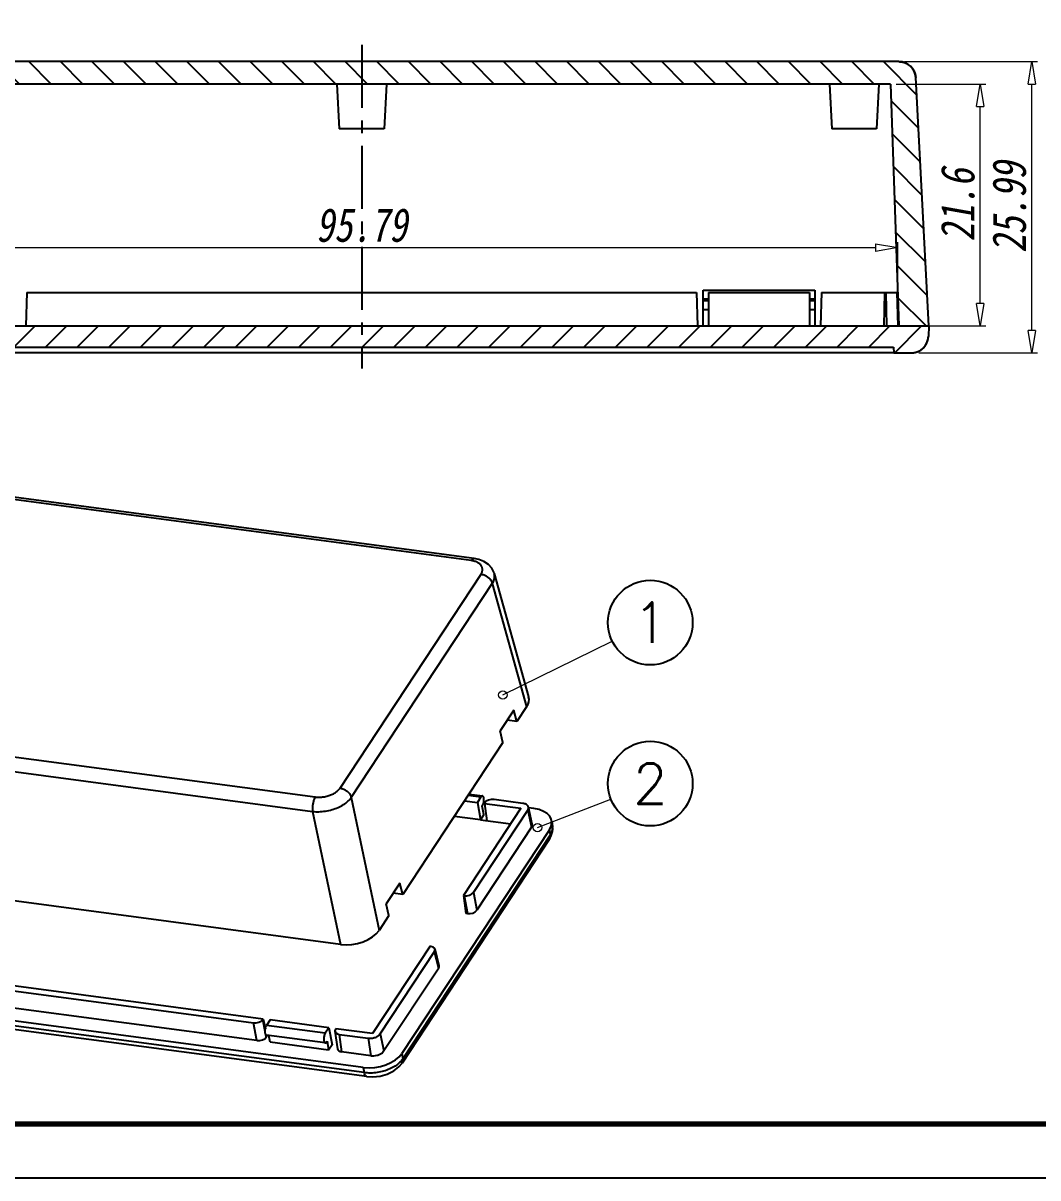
# Model space of a CAD drawing. Header units: millimetres. Extents: x -36 to 243, y 1043 to 1237.
# Drawn here: x 22.2 to 112.8, y 1043.4 to 1146.6 of the extents above; entities that cross this region are included whole.
import ezdxf
from ezdxf.enums import TextEntityAlignment as Align

# ---------------------------------------------------------------- set-up
doc = ezdxf.new("R2010")
doc.units = ezdxf.units.MM
doc.linetypes.add('CENTER', pattern=[50.800000000000004, 31.75, -6.35, 6.35, -6.35])
doc.layers.add('06___PRT_ALL_SURFS', color=7, linetype='Continuous')
doc.layers.add('from', color=7, linetype='Continuous')
doc.layers.add('dim', color=82, linetype='Continuous', lineweight=9)
doc.styles.add('TXT', font='txt.shx', dxfattribs={"bigfont": 'gbcbig.shx'})
doc.styles.add('wuwei', font='SimSun.ttf', dxfattribs={"width": 0.8, "oblique": 10})
doc.dimstyles.new('wuwei', dxfattribs={"dimtxt": 2.5, "dimasz": 1.5, "dimexe": 0.3, "dimexo": 0.3, "dimgap": 0.5, "dimtad": 1, "dimdsep": 46, "dimtxsty": 'wuwei', "dimblk": 'CLOSEDBLANK', "dimcen": 0, "dimclrd": 42, "dimclre": 40, "dimclrt": 74, "dimazin": 2, "dimtfac": 1, "dimtofl": 0, "dimtmove": 0, "dimatfit": 3, "dimfxl": 0, "dimlwd": 5, "dimlwe": 5, "dimarcsym": 0})

# ---------------------------------------------------------------- blocks, each defined once
blk = doc.blocks.new('_ClosedBlank')
at = {"color": 0, "linetype": 'ByBlock', "lineweight": -2}
for p, q in [((-1, 0.1666666666666667), (0, 0)), ((-1, 0.1666666666666667), (-1, -0.1666666666666667)), ((0, 0), (-1, -0.1666666666666667))]:
    blk.add_line(p, q, dxfattribs=at)
blk = doc.blocks.new('*u69')
at = {"color": 7, "linetype": 'Continuous'}
for p, q in [((60.42459339887546, 21.66054387064878), (-22.06012304002434, 32.64944848294874)), ((60.8450799164757, 21.94873101804876), (-21.63963666642439, 32.93763564954872)), ((-21.63963680042434, 32.93763566744872), (-21.63943646552434, 32.93760889134876)), ((-26.53748623592446, 31.03433886044877), (-46.22467541902461, 1.184709871648693)), ((-25.5077119171242, 31.40714808214875), (-45.19490104452461, 1.55751917784869)), ((42.12172087427552, -10.07510891085121), (61.80891000177553, 19.77451999344873)), ((63.6538532753757, 19.86541934384877), (68.45701572157577, 2.663331369248681)), ((43.69486200917572, -11.39255211615125), (63.38205113657568, 18.4570767881487)), ((63.38205113657568, 18.4570767881487), (68.17894615667547, 1.277435028148716)), ((66.40414376547551, 0.7915661557487965), (64.50299570907555, -2.090946101751229)), ((66.81634800197571, -0.7885302551512723), (66.40414376547551, 0.7915661557487965)), ((68.17894615667547, 1.277435028148716), (66.81634800197571, -0.7885302551512723)), ((-46.67251327242457, -0.5165393733512929), (-44.89059734852435, -18.8049591873513)), ((-43.81058444162454, -0.3285046993512424), (38.67413199727571, -11.31740931165132)), ((66.81634800197571, -0.7885302551512723), (65.47946603077571, -0.6104261275512499)), ((-44.18157237282458, -2.346493243451278), (-42.4017615364246, -20.61330781445122)), ((-44.18157237282458, -2.346493243451278), (38.30314406607567, -13.33539785575124)), ((64.8745211245755, -3.732719560951296), (64.50299570907555, -2.090946101751229)), ((64.8745211245755, -3.732719560951296), (50.89336760657579, -24.93088256235126)), ((60.0278669790755, -11.0811950966513), (61.79913727127541, -11.31716996725129)), ((60.13220851507549, -10.9229929222513), (62.00938053007576, -11.17307639345131)), ((43.69486200917572, -11.39255211615125), (47.58894257447582, -29.94103715145127)), ((59.52299199087565, -11.84668431615125), (61.29426228307557, -12.08265918675124)), ((61.79913727127541, -11.31716996725129), (61.29426228307557, -12.08265918675124)), ((61.29426228307557, -12.08265918675124), (61.71872817047552, -14.51084596435123)), ((61.96744753377561, -12.59785873055125), (62.02153862917567, -12.51584605135122)), ((62.20510344954209, -13.77340592145686), (61.96744753377561, -12.59785873055125)), ((62.42361667237537, -12.03344610125123), (62.19494204827561, -12.00298126195128)), ((62.3225069082755, -12.14163291455122), (62.27520986577565, -12.21334448065124)), ((62.27520986577565, -12.21334448065124), (65.5261062695754, -12.64644035625122)), ((62.27520986577565, -12.21334448065124), (62.62822751764725, -14.63201267261229)), ((67.64114883457569, -12.20984338035123), (63.61992688487544, -11.6741220208512)), ((65.5261062695754, -12.64644035625122), (67.3867437097756, -12.8943210331513)), ((68.9457966236755, -15.11438229985129), (68.42394796727558, -12.73225228655122)), ((69.1920617124756, -12.93516220255128), (68.44664402187573, -12.83585503085123)), ((38.30314406607567, -13.33539785575124), (42.19722463137578, -31.88388289105126)), ((61.71872817047552, -14.51084596435123), (58.08512944447557, -14.02676513665131)), ((67.3867437097756, -12.8943210331513), (59.3480775613757, -25.08251102125121)), ((60.75639410017538, -24.62955434725131), (68.32935282977542, -13.14746788375123)), ((62.20510344954255, -13.77340592145697), (61.71872817047552, -14.51084596435123)), ((68.32935282977542, -13.14746788375123), (68.84560378137576, -15.55433863785129)), ((71.35865839727558, -15.88698194625124), (50.77301265797541, -47.09884678355127)), ((68.84560378137576, -15.55433863785129), (61.21158495117561, -27.12900415535125)), ((71.35865839727558, -15.88698194625124), (71.45669812097549, -16.66357401995128)), ((71.67803193477539, -14.70554940445129), (71.77792146787579, -15.49679418515132)), ((71.33813640817561, -17.2652970095512), (50.77787992937556, -48.43866754155124)), ((71.45669812097549, -16.66357401995128), (50.89706134407561, -47.83600418375124)), ((71.33810502037568, -17.26527632615125), (71.5696584612756, -16.84367220835122)), ((42.19722463137578, -31.88388289105126), (-42.4017615364246, -20.61330781445122)), ((-32.84642122912419, -21.8863039246512), (-41.37819296312455, -34.82213841625128)), ((-32.12555314022438, -21.98234051185125), (-39.23849282742458, -32.76694814205121)), ((-38.29588370742431, -33.02009499265125), (-31.10560215952455, -22.11822197605125)), ((-29.19564761532456, -22.37267285135124), (-36.38592916311063, -33.27454586800741)), ((50.48116337007559, -23.3507861514513), (48.58001531367563, -26.23329840895121)), ((50.89336760657579, -24.93088256235126), (50.48116337007559, -23.3507861514513)), ((50.89336760657579, -24.93088256235126), (49.55648563537579, -24.75277843485128)), ((59.45946386277546, -25.09735029685123), (59.3480775613757, -25.08251102125121)), ((59.3480775613757, -25.08251102125121), (59.68419406617568, -27.56609732525123)), ((59.45946386277546, -25.09735029685123), (59.91465471377569, -27.59680010485124)), ((60.75639410017538, -24.62955434725131), (61.21158495117561, -27.12900415535125)), ((48.95154072907553, -27.87507186815128), (48.58001531367563, -26.23329840895121)), ((48.95154072907553, -27.87507186815128), (47.58894257447582, -29.94103715145127)), ((59.91465471377569, -27.59680010485124), (59.68419406617568, -27.56609732525123)), ((54.6876930553758, -32.14856535505123), (46.64902690697545, -44.33675534315125)), ((54.79907935677556, -32.16340463065126), (54.6876930553758, -32.14856535505123)), ((-39.33835511812458, -33.15377463105131), (-38.97091728152418, -35.5646297731513)), ((-38.5502888322244, -33.70457264545121), (-38.13599523212451, -36.14818259985122)), ((-38.5502888322244, -33.70457264545121), (-34.52906688262419, -34.24029400495124)), ((-33.18434986342436, -33.70107154515131), (-38.29588370742431, -33.02009499265125)), ((-33.18434986342436, -33.70107154515131), (-33.23164690592421, -33.77278311125121)), ((-32.9039141901244, -35.4279225686513), (-33.23164690592421, -33.77278311125121)), ((-33.18434986342436, -33.70107154515131), (-32.87580449022425, -35.0673250943513)), ((-32.70827726892458, -34.59724605855126), (-32.20340228072428, -33.83175683905131)), ((-24.01790815762433, -34.92225721305124), (-32.20340228072428, -33.83175683905131)), ((47.74631974837575, -44.35537142075123), (55.31927847797579, -32.87328495725126)), ((55.89658953017579, -35.18757665725127), (55.31927847797579, -32.87328495725126)), ((55.96596220217543, -34.86302007415122), (55.38865114997543, -32.54872837405128)), ((-34.04332504672448, -36.69342254515129), (-34.52906688262419, -34.24029400495124)), ((-24.52278314582463, -35.68774643255131), (-32.70827726892458, -34.59724605855126)), ((-24.52278314582463, -35.68774643255131), (-24.01790815762433, -34.92225721305124)), ((-24.01790815762433, -34.92225721305124), (-23.55276861322454, -37.28877477205128)), ((-23.16041384342452, -35.41327586935131), (-22.81756847892439, -37.84736723805122)), ((-23.03696057492425, -35.05294250705128), (-23.08425761732451, -35.12465407315131)), ((31.39010377447539, -42.30390782865129), (-23.03696057492425, -35.05294250705128)), ((55.89658953017579, -35.18757665725127), (48.26257070007568, -46.76224217475124)), ((-41.6670888741246, -36.16715542065128), (-41.47902887472446, -36.92758065265127)), ((-34.04332504672448, -36.69342254515129), (-38.13599523212451, -36.14818259985122)), ((-32.74590507002449, -36.22591165145127), (-32.82859348972443, -35.80831261585126)), ((-32.64776208332432, -36.07710768985123), (-32.74590507002449, -36.22591165145127)), ((-24.51062504662423, -37.03051609045121), (-32.69611916972462, -35.94001571645128)), ((-32.67957117692458, -35.9362555144512), (-32.64776208332432, -36.07710768985123)), ((-32.22463801542426, -36.93571444075121), (-32.38645605422425, -35.98127012805128)), ((-24.03914389232432, -38.02621481475126), (-32.22463801542426, -36.93571444075121)), ((-24.30038178782434, -36.88642251675128), (-24.24629069242428, -36.80440983755125)), ((-24.24629069242428, -36.80440983755125), (-24.03914389232432, -38.02621481475126)), ((-22.5633022254242, -35.83441534165127), (-22.22045686102456, -38.26850671035129)), ((-22.5633022254242, -35.83441534165127), (30.0453867553756, -42.84313028855127)), ((-39.21159627832458, -37.77395815995123), (-39.02681551662454, -38.51949912085126)), ((45.37718440867548, -49.04317362635129), (-39.21159627832458, -37.77395815995123)), ((45.50105568707568, -49.78060001135123), (-39.02681551662454, -38.51949912085126)), ((-23.55276861322454, -37.28877477205128), (-24.03914389232432, -38.02621481475126)), ((30.53112859117573, -45.29625882875121), (-22.22045686102456, -38.26850671035129)), ((45.87740202277564, -50.34291131535122), (-38.65088472652451, -39.08175506445127)), ((30.53112859117573, -45.29625882875121), (30.0453867553756, -42.84313028855127)), ((31.39010377447539, -42.30390782865129), (31.34280673207559, -42.37561939475131)), ((31.67053944777581, -44.03075885215128), (31.34280673207559, -42.37561939475131)), ((31.39010377447539, -42.30390782865129), (31.6986491476755, -43.67016137795122)), ((32.37105135717547, -42.43459312265122), (31.86617636907567, -43.20008234215129)), ((40.05167049217562, -44.29058271615122), (31.86617636907567, -43.20008234215129)), ((40.55654548027542, -43.52509349665127), (32.37105135717547, -42.43459312265122)), ((31.82854856787571, -44.82874793495125), (31.74586014817578, -44.41114889945129)), ((31.92669155457543, -44.67994397345126), (31.82854856787571, -44.82874793495125)), ((40.06382859127552, -45.63335237405124), (31.87833446817558, -44.54285200005131)), ((31.89488246097562, -44.53909179805123), (31.92669155457543, -44.67994397345126)), ((32.34981562247549, -45.53855072435124), (32.1879975836755, -44.58410641155126)), ((40.55654548027542, -43.52509349665127), (40.05167049217562, -44.29058271615122)), ((40.55654548027542, -43.52509349665127), (41.02168502477571, -45.89161105565131)), ((41.41403979457573, -44.01611215295122), (41.75688515897582, -46.45020352165125)), ((41.5374930629755, -43.65577879065131), (41.4901960205757, -43.72749035675122)), ((46.64902690697545, -44.33675534315125), (41.5374930629755, -43.65577879065131)), ((42.01115141247556, -44.43725162525129), (46.0323733621758, -44.97297298475121)), ((42.01115141247556, -44.43725162525129), (42.35399677687565, -46.8713429939512)), ((46.0323733621758, -44.97297298475121), (46.44666696227569, -47.41658293925127)), ((47.74631974837575, -44.35537142075123), (48.26257070007568, -46.76224217475124)), ((40.53530974557543, -46.62905109835128), (32.34981562247549, -45.53855072435124)), ((40.27407185007542, -45.48925880025126), (40.32816294557551, -45.40724612105123)), ((40.32816294557551, -45.40724612105123), (40.53530974557543, -46.62905109835128)), ((41.02168502477571, -45.89161105565131), (40.53530974557543, -46.62905109835128)), ((46.44666696227569, -47.41658293925127), (42.35399677687565, -46.8713429939512)), ((50.77301265797541, -47.09884678355127), (50.89706134407561, -47.83600418375124)), ((45.37718440867548, -49.04317362635129), (45.50105568707568, -49.78060001135123))]:
    blk.add_line(p, q, dxfattribs=at)
at = {"color": 7}
blk.add_line((61.71872817047552, -14.51084596435123), (65.94888116323955, -15.07440185382859), dxfattribs=at)
at = {"color": 7, "linetype": 'Continuous'}
for points in [[(-21.63944016402456, 32.93758117884875), (-22.44690942572424, 32.98273480234877), (-23.47514215492447, 32.87387943584872), (-24.46809899762457, 32.59034749904868), (-25.35845759452422, 32.14971869804867), (-26.09346526282434, 31.57301900484867), (-26.53755522892425, 31.03418931434874)], [(63.65441835317552, 19.8632252508487), (63.59466839167544, 20.04850031534875), (63.2953298688758, 20.61877747864878), (62.8346881546754, 21.12343242564873), (62.22217135137544, 21.53221762454871), (61.48829842667556, 21.81769104624868), (60.84485802707559, 21.9487422439488)], [(-46.22507461062423, 1.184034017048702), (-46.44588952772438, 0.7862790624487843), (-46.63516036552437, 0.2053172100487473), (-46.68211443772452, -0.3748045797512987), (-46.67247232402451, -0.5167103161512614)], [(71.5696584612756, -16.84367220835122), (71.75426676487541, -16.25499699905129), (71.79332313337545, -15.66801564925129), (71.77778981907568, -15.49601816985125)], [(-41.47959939452448, -36.92506362185122), (-41.41395921732419, -37.14559767505125), (-41.11912044912424, -37.72629515175129), (-40.65806309632444, -38.2413752889513), (-40.03972620492459, -38.65912775015124), (-39.29559284682455, -38.95028159735125), (-38.65064703392454, -39.0817688631513)], [(45.87722645147551, -50.34286028575127), (46.70416668767575, -50.38761615725127), (47.73268429317568, -50.27528664355123), (48.72492129857574, -49.98846341855131), (49.61318882457545, -49.54504458415124), (50.34473435677546, -48.96648876375127), (50.77795670017576, -48.43850740595121)]]:
    blk.add_lwpolyline(points, dxfattribs=at)
for centre, radius, start, end in [((-25.92284611792456, 30.63124274684878), 0.7349349524, 140.0126502493903, 146.7421556612873), ((70.42627662067571, -15.67001819055122), 1.36259693, 4.237691981102418, 7.315250423301419), ((-34.15361447662463, -33.09610987595124), 2.1489944492, 305.0787970479007, 309.6477880234938), ((7.005776123975465, -39.23548537025124), 0.7098451870999999, 7.165688326598738, 11.51816617780138)]:
    blk.add_arc(centre, radius, start, end, dxfattribs=at)
for centre, major_axis, ratio, start_param, end_param in [((64.3858052925757, 1.775461574348697), (4.0996365296, 0.7659590489), 0.5812431313, -0.5113217508, 0.05100797150000001), ((63.23205181297544, -12.26324478705124), (0.9833265661, 0.1821248055), 0.5829453281, 1.0602515986, 2.6303626927), ((67.57086593277563, -15.38560652485126), (4.0943885989, 0.7620361381000004), 0.5819991009000001, 5.771902015599999, 7.3414803672), ((-40.77356693852425, -18.1617631842513), (4.0996365296, 0.7659590489), 0.5812431313, 3.0905187018, 4.1983281739), ((59.84711577267581, -24.50753829165126), (0.9831970490999999, 0.1825689949), 0.5835989824, -2.0815280796, -0.5121017488), ((60.30230662367558, -27.00698809965127), (0.9831970490999999, 0.1825689949), 0.5835989824, -2.0815280796, -0.5121017488), ((43.80466428177579, -29.42957321365122), (4.0919761722, 0.7538678168999999), 0.5839668528000003, -2.0792231315, -0.5111658604), ((54.40893457237553, -32.75288452635129), (0.9841179073, 0.1840202874), 0.5822344414, -0.5121766636, 1.0572496672), ((-34.1411918106246, -33.6511712387512), (0.9833265661, 0.1821248055), 0.5829453281, -2.081341055, -0.5112299607999999), ((-37.59040049852456, -35.32351383755122), (4.0943885989, 0.7620361381000004), 0.5819991009000001, 2.630309362, 4.1998877136), ((-22.17418028892462, -35.24545868715131), (0.9837867656999999, 0.1828511839999999), 0.5822639292, 8.913509012, 10.4836201061), ((54.98624562467558, -35.06717622645124), (0.9841179073, 0.1840202874), 0.5822344414, -0.5121766636, 0.0352288269), ((-33.65544997482448, -36.10429977895126), (0.9833265661, 0.1821248055), 0.5829453281, -2.081341055, -0.5112299607999999), ((-21.83133492452453, -37.67955005585122), (0.9837867656999999, 0.1828511839999999), 0.5822639292, 3.1161823453, 4.2004347989), ((30.4332618272756, -42.25400752235123), (0.9833265661, 0.1821248055), 0.5829453281, -2.081341055, -0.5112299607999999), ((30.91900366317577, -44.70713606255129), (0.9833265661, 0.1821248055), 0.5829453281, -2.081341055, -0.5112299607999999), ((42.40027334897559, -43.84829497075123), (0.9837867656999999, 0.1828511839999999), 0.5822639292, 8.913509012, 10.4836201061), ((42.74311871337568, -46.28238633945125), (0.9837867656999999, 0.1828511839999999), 0.5822639292, 3.1161823453, 4.2004347989), ((46.9891581126758, -46.5915007065513), (4.090984864, 0.7566636788), 0.5832102611, -2.0807923408, -0.5112139890999999)]:
    blk.add_ellipse(centre, major_axis=major_axis, ratio=ratio, start_param=start_param, end_param=end_param, dxfattribs=at)
for points, start_tangent, end_tangent in [([(-22.06012304002434, 32.64944848294874), (-22.62204541102437, 32.68195949114875), (-23.20963307982447, 32.63456488794873), (-23.79113386752442, 32.50934860284872), (-24.33750450872458, 32.3125257535487), (-24.82134138302445, 32.05393692994869), (-25.21832689362418, 31.74657837834877), (-25.5077119171242, 31.40714808214875)], (-0.9912617919547567, 0.1319092862941977), (-0.550810461671059, -0.8346303584903408)), ([(-22.06012304002434, 32.64944848294874), (-21.87574328682422, 32.85872510514878), (-21.68788233132454, 32.93915070674871), (-21.63985265642441, 32.93628550494873)], (0.5505776248909335, 0.8347839714377957), (0.9874600180985129, -0.1578692897839372)), ([(-25.5077119171242, 31.40714808214875), (-25.90550101192457, 31.40664774094876), (-26.24653068402449, 31.29649114294875), (-26.48594324252463, 31.10352551424876)], (-0.9912421544080752, 0.1320567731108018), (-0.6426053015482669, -0.7661973808504314)), ([(60.42459339887546, 21.66054387064878), (60.60897604627553, 21.86982265754875), (60.79683814117561, 21.95024633974879), (60.84464664497546, 21.94741567284871)], (0.5505779083840927, 0.8347837844612206), (0.9875944854114111, -0.1570258971793194)), ([(61.80891000177553, 19.77451999344873), (61.97776322917571, 20.12971313154878), (62.01769863207574, 20.48457715984875), (61.9257571168755, 20.81983882024872), (61.70646551047548, 21.11874544734872), (61.3707701610756, 21.36629881364877), (60.9355424078758, 21.55005682784872), (60.42459339887546, 21.66054387064878)], (0.5503676926167475, 0.8349223933538478), (-0.9912203919048538, 0.1322200237179996)), ([(61.80891000177553, 19.77451999344873), (62.22704701267548, 19.66532074034876), (62.6272741353755, 19.45641404894877), (62.97296218687552, 19.16691665894871), (63.23247203347546, 18.8233222249487), (63.38205113267577, 18.45707678234874)], (0.9912421809173068, -0.1320565741275355), (0.2363603992453338, -0.9716654576903445)), ([(63.38205113657568, 18.4570767881487), (63.64336644957575, 19.02652122864879), (63.70282741067558, 19.58921070324868), (63.65411830107541, 19.86292785644878)], (0.5370977071719035, 0.8435200370771783), (-0.267948908420209, 0.9634331229911179)), ([(-45.19490104452461, 1.55751917784869), (-45.59268462722457, 1.557019606048698), (-45.93371349162453, 1.4468655811487), (-46.18677534552444, 1.237135768348708), (-46.2245959533243, 1.184657874248728)], (-0.9912421809130125, 0.1320565741597684), (-0.5488600814006086, -0.8359142366564393)), ([(-45.19490104452461, 1.55751917784869), (-45.36375427192434, 1.20232603964871), (-45.40368967482436, 0.8474620114487834), (-45.31174815962459, 0.512200350948774), (-45.09245655322457, 0.2132937239487092), (-44.75676120392427, -0.03425964245127489), (-44.32153345072447, -0.2180176565512966), (-43.81058444162454, -0.3285046993512424)], (-0.5503676926167475, -0.8349223933538478), (0.9912203919048538, -0.1322200237179996)), ([(-46.67242938592426, -0.5170650679513074), (-46.5314636559242, -1.006304202651222), (-46.18887084532435, -1.473060318151283), (-45.66434129652453, -1.864248487251302), (-44.98395707782447, -2.160341951651276), (-44.18157237282458, -2.346493243451278)], (0.09877256138973041, -0.99511003467783), (0.9889245899005086, -0.1484188515321116)), ([(-43.81058444162454, -0.3285046993512424), (-43.97461306292462, -0.647485533951226), (-44.10327586642461, -1.046975499751284), (-44.18479771682451, -1.490413537651307), (-44.21171778802454, -1.937216489751222), (-44.18157237282458, -2.346493243451278)], (-0.5505779083246799, -0.834783784500406), (0.1523194063273378, -0.9883313201837162)), ([(38.67413199727571, -11.31740931165132), (39.23605436827575, -11.34992031995125), (39.82364203707539, -11.3025257166513), (40.40514282477579, -11.17730943155129), (40.95151346597549, -10.9804865823512), (41.43535034027582, -10.72189775865127), (41.83233585087555, -10.41453920715128), (42.12172087427552, -10.07510891085121)], (0.9912617919547567, -0.1319092862941977), (0.550810461671059, 0.8346303584903408)), ([(42.12172087427552, -10.07510891085121), (42.53986399537553, -10.18431061735123), (42.94009295877549, -10.39322030295125), (43.2857790729754, -10.68271869075124), (43.54528537167562, -11.0263110782513), (43.69486200917572, -11.39255211615125)], (0.9912421544076739, -0.1320567731138134), (0.2363605698535217, -0.9716654161893993)), ([(62.00943380147555, -11.17310198755126), (61.90546507877571, -11.20226866655128), (61.79913727127541, -11.31716996725129)], (-0.9922402696468005, 0.1243352214428597), (-0.5505779082535941, -0.8347837845472903)), ([(62.18274995097545, -12.09175432505128), (62.21818900057542, -11.83371562045124), (62.21649667007568, -11.58566289995122), (62.17787707957541, -11.37751498225123), (62.1069883215755, -11.23437757845124), (62.01238062657558, -11.17351517165127), (62.00943380147555, -11.17310198755126)], (0.2048446183826438, 0.9787945046431703), (-0.992240269661416, 0.1243352213262212)), ([(38.67413199727571, -11.31740931165132), (38.51010567227559, -11.63638475885125), (38.38144297517556, -12.03587107665123), (38.29991995187538, -12.47930923415129), (38.2729987179755, -12.92611587625129), (38.30314405697573, -13.33539785445123)], (-0.550577624826492, -0.8347839714802979), (0.1523191141749177, -0.9883313652095477)), ([(38.30314406607567, -13.33539785575124), (39.18246749797572, -13.37328887375122), (40.09864067477565, -13.28989380795122), (41.00594325017573, -13.08945971995126), (41.85915736227571, -12.78201375245123), (42.61578643077564, -12.38286943385128), (43.23807106527556, -11.9118981914512), (43.69486200917572, -11.39255211615125)], (0.9933054326902612, -0.1155176063983882), (0.5643374634070245, 0.8255442007520405)), ([(62.02153862917567, -12.51584605135122), (62.1144539936754, -12.32865573755123), (62.18274995097545, -12.09175432505128)], (0.5505779082777382, 0.8347837845313664), (0.2048446184462598, 0.9787945046298565)), ([(68.4239101764756, -12.73226001825128), (68.41199874427548, -12.6884278062513), (68.34026102787539, -12.55068869005129), (68.2220714164755, -12.42970213305125), (68.06179823147568, -12.3302129060512), (67.8656025895757, -12.25604212315125), (67.64114883457569, -12.20984338035123)], (-0.2131113905639886, 0.9770279091263888), (-0.9912421544143021, 0.1320567730640614)), ([(68.32935282977542, -13.14746788375123), (68.40628246437564, -12.9926577318513), (68.43429367557565, -12.8376680799513), (68.4239101764756, -12.73226001825128)], (0.5505779082554763, 0.8347837845460491), (-0.2131113906734797, 0.9770279091025065)), ([(68.84560378137576, -15.55433863785129), (68.9148377632755, -15.42347066205127), (68.9513110578755, -15.29132208925125), (68.95368362667568, -15.1616828144513), (68.94577674677566, -15.11438615615123)], (0.5505779083576835, 0.8347837844786387), (-0.2143486638889906, 0.9767572115367282)), ([(71.78514832207566, -15.56933009365127), (71.72240864787545, -16.1143708795513), (71.45669812097549, -16.66357401995128)], (0.07379541966206844, -0.9972734008469791), (-0.558489945750423, -0.8295112901556492)), ([(71.33807598917565, -17.26525742645129), (71.44532431047583, -17.01341825765121), (71.45669812097549, -16.66357401995128)], (0.5480098237185351, 0.8364718961853889), (-0.1450213983740472, 0.9894285189004993)), ([(-39.23849282742458, -32.76694814205121), (-39.31542246202434, -32.92175829395126), (-39.34343367322435, -33.07674794585125), (-39.33830223642462, -33.15376582665124)], (-0.5505779083024566, -0.8347837845150634), (0.1506070616170397, -0.9885937047094125)), ([(-39.33830223642462, -33.15376582665124), (-39.32113874192419, -33.22598821955125), (-39.24940102552455, -33.36372733575126), (-39.13121141412421, -33.4847138927513), (-38.97093822912439, -33.58420311975124), (-38.77474258722441, -33.65837390265131), (-38.5502888322244, -33.70457264545121)], (0.1506070616624187, -0.9885937047024993), (0.9912421544091454, -0.1320567731027673)), ([(-32.30806282512458, -34.00344942465131), (-32.31664521462426, -33.76240930205131)], (0.1237055174363179, 0.9923189733930381), (-0.1999090890656399, 0.979814449836777)), ([(-32.69617244122446, -35.93999012245126), (-32.69911926622444, -35.93957693825121), (-32.79372696132441, -35.87871453155128), (-32.86461571922428, -35.73557712765125), (-32.90323530972455, -35.52742921005131), (-32.90492764022429, -35.27937648945124), (-32.86948859062431, -35.02133778495124), (-32.80119263342431, -34.7844363724513), (-32.70827726892458, -34.59724605855126)], (-0.9922402696654541, 0.1243352212939957), (0.5505779082967867, 0.8347837845188029)), ([(-39.02681685752441, -38.51949365655128), (-39.82652435812452, -38.35400221035127), (-40.50503653892429, -38.07211921405121), (-41.02886450582446, -37.68792497075128), (-41.37183368962451, -37.22065635855131), (-41.47879054222449, -36.92687945955129)], (-0.9925477527012215, 0.1218563031104879), (-0.2408345614345584, 0.9705661821939935)), ([(-38.97091225992426, -35.56462830875125), (-38.94160400882447, -35.67151157805131), (-38.87672729022461, -35.78702679975129), (-38.78035985292445, -35.89119470665128), (-38.65470796442423, -35.98138368335128), (-38.50282590462439, -36.05543939105121), (-38.32819526622461, -36.11151925985121), (-38.13599523212451, -36.14818259985122)], (0.1511396334510316, -0.9885124233919815), (0.9912421544055305, -0.1320567731299028)), ([(-24.52278314582463, -35.68774643255131), (-24.61569851032436, -35.8749367463513), (-24.68399446752437, -36.11183815895129), (-24.71943351712434, -36.36987686345128), (-24.71774118662461, -36.61792958405124), (-24.67912159612433, -36.8260775016513), (-24.60823283812442, -36.96921490555121), (-24.5136251431245, -37.03007731225125), (-24.51067831812452, -37.03049049635126)], (-0.5505779082967867, -0.8347837845188029), (0.9922402696654541, -0.1243352212939957)), ([(-24.51067831812452, -37.03049049635126), (-24.40670959542422, -37.00132381735125), (-24.30038178782434, -36.88642251675128)], (0.9922402696468005, -0.1243352214428597), (0.5505779082535941, 0.8347837845472903)), ([(-38.65068735752448, -39.08053304295129), (-38.78235086402447, -39.02315238065125), (-38.92698746972428, -38.82907015575131), (-39.02723097542457, -38.5194437720512)], (-0.9872166018455256, 0.1593843814198023), (-0.2035089597502967, 0.9790730837385697)), ([(31.87828119667574, -44.54282640595125), (31.87533437167576, -44.54241322185123), (31.78072667667539, -44.48155081515131), (31.70983791867548, -44.33841341125128), (31.67121832817566, -44.13026549365122), (31.66952599767546, -43.88221277305126), (31.70496504727544, -43.62417406845123), (31.77326100447544, -43.38727265595128), (31.86617636907567, -43.20008234215129)], (-0.9922402696654541, 0.1243352212939957), (0.5505779082967867, 0.8347837845188029)), ([(40.05167049217562, -44.29058271615122), (39.95875512757539, -44.47777302995121), (39.89045917037538, -44.71467444245127), (39.85502012077541, -44.97271314705131), (39.8567124512756, -45.22076586755122), (39.89533204177542, -45.42891378525121), (39.96622079977578, -45.57205118905131), (40.06082849477571, -45.63291359585128), (40.06377531977569, -45.63332677995129)], (-0.5505779082967867, -0.8347837845188029), (0.9922402696654541, -0.1243352212939957)), ([(46.0323733621758, -44.97297298475121), (46.27660770977582, -44.98921186295127), (46.53109182877552, -44.97506830955126), (46.78615514397552, -44.9308872156513), (47.03196657837543, -44.85837388405128), (47.25910236837581, -44.76045164455127), (47.45870910377562, -44.64079526665125), (47.62311931917566, -44.5040038137513), (47.74631974837575, -44.35537142075123)], (0.991242154409755, -0.1320567730981924), (0.5505779083073317, 0.834783784511848)), ([(40.06377531977569, -45.63332677995129), (40.16774404257558, -45.60416010095128), (40.27407185007542, -45.48925880025126)], (0.9922402696468005, -0.1243352214428597), (0.5505779082535941, 0.8347837845472903)), ([(50.56175324957576, -48.25848128675125), (50.44398657847569, -48.3766193461513), (49.82402002777553, -48.86241574775124), (49.06804349197546, -49.26937495235131), (48.21389164967559, -49.57715936535124), (47.30426085497538, -49.77038386955121), (46.38464482257541, -49.83935855115124), (45.50105568707568, -49.78060001135123)], (-0.6886258181255426, -0.7251168751387097), (-0.9898484988073055, 0.1421265260566219)), ([(46.44666696227569, -47.41658293925127), (46.86669543517564, -47.4286678787513), (47.2985511496754, -47.3589305852513), (47.70012429757571, -47.21422796125125), (47.8770772586754, -47.11793998125131), (48.03228181177565, -47.00866152205128), (48.16193691277567, -46.88892695785125), (48.26257070007568, -46.76224217475124)], (0.9912421544100252, -0.1320567730961651), (0.5505779083213763, 0.834783784502585)), ([(50.89706041457566, -47.83599879245128), (50.56175324957576, -48.25848128675125)], (-0.5427304878462846, -0.8399069100573788), (-0.6886258181030415, -0.7251168751600785)), ([(50.77791743817579, -48.43848170695128), (50.88550953927552, -48.18611987535121), (50.89688393897541, -47.83627316455124)], (0.5487124653704668, 0.8360111424778167), (-0.1450213083598191, 0.9894285320939589)), ([(45.87742178697545, -50.34166066105126), (45.74593388547555, -50.28430704315122), (45.60129832237544, -50.09022450115128), (45.50105568707568, -49.78060001135123)], (-0.987102774881224, 0.1600878253390556), (-0.2035091255364526, 0.979073049278443))]:
    blk.add_spline(points, degree=3, dxfattribs=dict(at, start_tangent=start_tangent, end_tangent=end_tangent))
blk = doc.blocks.new('*D125')
at = {"layer": 'Defpoints', "color": 0}
for p in [(100.3042106865146, 1126.501160915308), (4.51617348065929, 1122.511056217275), (100.3042106865146, 1122.511056217275)]:
    blk.add_point(p, dxfattribs=at)
at = {"layer": 'dim', "color": 40, "lineweight": 5}
for p, q in [((4.51617348065929, 1123.010806217275), (4.51617348065929, 1127.000910915308)), ((100.3042106865146, 1123.010806217275), (100.3042106865146, 1127.000910915308))]:
    blk.add_line(p, q, dxfattribs=at)
at = {"layer": 'dim', "color": 42, "lineweight": 5}
blk.add_line((6.51617348065929, 1126.501160915308), (98.30421068651458, 1126.501160915308), dxfattribs=at)
at = {"layer": 'dim', "color": 42, "lineweight": 5, "xscale": 2, "yscale": 2, "zscale": 2, "rotation": 180}
blk.add_blockref('_ClosedBlank', (4.51617348065929, 1126.501160915308), dxfattribs=at)
at = {"layer": 'dim', "color": 42, "lineweight": 5, "xscale": 2, "yscale": 2, "zscale": 2}
blk.add_blockref('_ClosedBlank', (100.3042106865146, 1126.501160915308), dxfattribs=at)
at = {"layer": 'dim', "color": 74, "insert": (52.41019208358694, 1128.500910915308), "char_height": 3, "attachment_point": 5, "style": 'wuwei'}
blk.add_mtext('95.79', dxfattribs=at)
blk = doc.blocks.new('*D126')
at = {"layer": 'Defpoints', "color": 0}
for p in [(100.412767459587, 1143.111056217275), (112.2792952302796, 1143.111056217275), (101.6829282431452, 1117.118049652162)]:
    blk.add_point(p, dxfattribs=at)
at = {"layer": 'dim', "color": 40, "lineweight": 5}
for p, q in [((100.912517459587, 1143.111056217275), (112.7790452302796, 1143.111056217275)), ((102.1826782431452, 1117.118049652162), (112.7790452302796, 1117.118049652162))]:
    blk.add_line(p, q, dxfattribs=at)
at = {"layer": 'dim', "color": 42, "lineweight": 5}
blk.add_line((112.2792952302796, 1119.118049652162), (112.2792952302796, 1141.111056217275), dxfattribs=at)
at = {"layer": 'dim', "color": 42, "lineweight": 5, "xscale": 2, "yscale": 2, "zscale": 2}
for p, rotation in [((112.2792952302796, 1143.111056217275), 90), ((112.2792952302796, 1117.118049652162), 270)]:
    blk.add_blockref('_ClosedBlank', p, dxfattribs=dict(at, rotation=rotation))
at = {"layer": 'dim', "color": 74, "insert": (110.2795452302794, 1130.114552934718), "char_height": 3, "attachment_point": 5, "rotation": 90, "style": 'wuwei'}
blk.add_mtext('25.99', dxfattribs=at)
blk = doc.blocks.new('*D127')
at = {"layer": 'Defpoints', "color": 0}
for p in [(99.65468437398704, 1141.111056217275), (107.6751980535087, 1141.111056217275), (100.3089120405866, 1119.511056217275)]:
    blk.add_point(p, dxfattribs=at)
at = {"layer": 'dim', "color": 40, "lineweight": 5}
for p, q in [((100.154434373987, 1141.111056217275), (108.1749480535087, 1141.111056217275)), ((100.8086620405866, 1119.511056217275), (108.1749480535087, 1119.511056217275))]:
    blk.add_line(p, q, dxfattribs=at)
at = {"layer": 'dim', "color": 42, "lineweight": 5}
blk.add_line((107.6751980535087, 1121.511056217275), (107.6751980535087, 1139.111056217275), dxfattribs=at)
at = {"layer": 'dim', "color": 42, "lineweight": 5, "xscale": 2, "yscale": 2, "zscale": 2}
for p, rotation in [((107.6751980535087, 1141.111056217275), 90), ((107.6751980535087, 1119.511056217275), 270)]:
    blk.add_blockref('_ClosedBlank', p, dxfattribs=dict(at, rotation=rotation))
at = {"layer": 'dim', "color": 74, "insert": (105.6754480535085, 1130.311056217275), "char_height": 3, "attachment_point": 5, "rotation": 90, "style": 'wuwei'}
blk.add_mtext('21.6', dxfattribs=at)

msp = doc.modelspace()

# ---------------------------------------------------------------- hatches: boundary and pattern name
at = {"linetype": 'Continuous'}
h = msp.add_hatch(dxfattribs=at)
h.set_pattern_fill('DEFAULT__1', color=2, scale=2, angle=135, style=0, pattern_type=0)
h.set_pattern_definition([(135, (-23.23199541641316, 979.6970522652749), (-1.4142135624, -1.4142135624), [])])
edge = h.paths.add_edge_path()
edge.add_line((1.747346266487057, 1119.511056217275), (4.411411172186945, 1119.511056217275))
edge.add_line((1.747346266487057, 1119.511056217275), (2.909672405487072, 1141.689560151675))
edge.add_spline(control_points=[(4.40761670758684, 1143.111056217275), (3.564991067686833, 1143.111056217275), (2.953772024086333, 1142.531031002375), (2.909672405487072, 1141.689560151675)], knot_values=[0, 0, 0, 0, 1, 1, 1, 1], weights=[1, 0.8169162473, 0.8169162473, 1], degree=3, periodic=0)
edge.add_line((100.412767459587, 1143.111056217275), (4.40761670758684, 1143.111056217275))
edge.add_spline(control_points=[(100.412767459587, 1143.111056217275), (101.255393099487, 1143.111056217275), (101.8666121430864, 1142.531031002375), (101.9107117616868, 1141.689560151675)], knot_values=[0, 0, 0, 0, 1, 1, 1, 1], weights=[1, 0.8169162473, 0.8169162473, 1], degree=3, periodic=0)
edge.add_line((103.0730379006868, 1119.511056217275), (101.9107117616868, 1141.689560151675))
edge.add_line((100.4089729949869, 1119.511056217275), (103.0730379006868, 1119.511056217275))
edge.add_line((99.65468437398704, 1141.111056217275), (100.4089729949869, 1119.511056217275))
edge.add_line((99.65468437398704, 1141.111056217275), (5.165699793186832, 1141.111056217275))
edge.add_line((4.411411172186945, 1119.511056217275), (5.165699793186832, 1141.111056217275))
h = msp.add_hatch(dxfattribs=at)
h.set_pattern_fill('3', color=2, scale=2, angle=45, style=0, pattern_type=0)
h.set_pattern_definition([(45, (-23.23199541641316, 979.6970522652749), (-1.4142135624, 1.4142135624), [])])
edge = h.paths.add_edge_path()
edge.add_line((3.282132793387063, 1117.111056217275), (4.860192083587208, 1117.111056217275))
edge.add_spline(control_points=[(3.282132793387063, 1117.111056217275), (2.427582195186688, 1117.111056217275), (1.812869938587028, 1117.704676943275), (1.7830465527868, 1118.558706972175)], knot_values=[0, 0, 0, 0, 1, 1, 1, 1], weights=[1, 0.8128932002, 0.8128932002, 1], degree=3, periodic=0)
edge.add_line((1.7830465527868, 1118.558706972175), (1.749789784386849, 1119.511056217275))
edge.add_line((1.749789784386849, 1119.511056217275), (4.511472126586796, 1119.511056217275))
edge.add_line((4.511472126586796, 1119.511056217275), (4.590029891286576, 1122.511056217275))
edge.add_line((4.590029891287031, 1122.511056217275), (5.711472126587068, 1122.511056217275))
edge.add_line((5.763837321386745, 1119.511056217275), (5.711472126586614, 1122.511056217275))
edge.add_line((5.763837321386745, 1119.511056217275), (103.0705943827866, 1119.511056217275))
edge.add_line((103.070594382787, 1119.511056217275), (103.0373376143871, 1118.558706972175))
edge.add_spline(control_points=[(101.5382513737868, 1117.111056217275), (102.392801971987, 1117.111056217275), (103.0075142285867, 1117.704676943275), (103.0373376143871, 1118.558706972175)], knot_values=[0, 0, 0, 0, 1, 1, 1, 1], weights=[1, 0.8128932002, 0.8128932002, 1], degree=3, periodic=0)
edge.add_line((99.96019208358666, 1117.111056217275), (101.5382513737868, 1117.111056217275))
edge.add_line((99.9339881939868, 1117.611056217275), (99.96019208358666, 1117.111056217275))
edge.add_line((4.886395973187064, 1117.611056217275), (99.93398819398726, 1117.611056217275))
edge.add_line((4.886395973187064, 1117.611056217275), (4.860192083587208, 1117.111056217275))

# ---------------------------------------------------------------- linework, layer by layer
at = {"color": 1, "linetype": 'CENTER', "ltscale": 0.1774280314751999}
msp.add_line((52.41019208358694, 1144.616632151769), (52.41019208358694, 1115.714474488325), dxfattribs=at)
at = {"color": 7, "linetype": 'Continuous'}
for p, q in [((100.412767459587, 1143.111056217275), (4.40761670758684, 1143.111056217275)), ((100.412767459587, 1143.111056217275), (4.40761670758684, 1143.111056217275)), ((103.0730379006868, 1119.511056217275), (101.9107117616868, 1141.689560151675)), ((103.0730379006868, 1119.511056217275), (101.9107117616868, 1141.689560151675)), ((99.65468437398704, 1141.111056217275), (5.165699793186832, 1141.111056217275)), ((99.65468437398704, 1141.111056217275), (5.165699793186832, 1141.111056217275)), ((50.20056096648705, 1141.111056217275), (50.41019208358694, 1137.111056217275)), ((54.61982320068682, 1141.111056217275), (54.41019208358694, 1137.111056217275)), ((94.20056096648705, 1141.111056217275), (94.41019208358694, 1137.111056217275)), ((98.61982320068682, 1141.111056217275), (98.41019208358694, 1137.111056217275)), ((99.65468437398704, 1141.111056217275), (100.4089729949869, 1119.511056217275)), ((99.65468437398704, 1141.111056217275), (100.4089729949869, 1119.511056217275)), ((54.41019208358694, 1137.111056217275), (50.41019208358694, 1137.111056217275)), ((98.41019208358694, 1137.111056217275), (94.41019208358694, 1137.111056217275)), ((22.48874984828672, 1122.511056217275), (22.41019208358694, 1119.511056217275)), ((22.48874984828672, 1122.511056217275), (54.42764714848681, 1122.511056217275)), ((54.42764714848681, 1122.511056217275), (82.3316343188867, 1122.511056217275)), ((82.3316343188867, 1122.511056217275), (82.41019208358694, 1119.511056217275)), ((82.91019208358694, 1122.711056217275), (92.91019208358694, 1122.711056217275)), ((82.91019208358694, 1119.511056217275), (82.91019208358694, 1122.711056217275)), ((83.41019208358694, 1122.511056217275), (92.41019208358694, 1122.511056217275)), ((83.41019208358694, 1122.511056217275), (83.41019208358694, 1119.511056217275)), ((92.41019208358694, 1122.511056217275), (92.41019208358694, 1119.511056217275)), ((92.91019208358694, 1122.711056217275), (92.91019208358694, 1119.511056217275)), ((93.48874984828672, 1122.511056217275), (93.41019208358694, 1119.511056217275)), ((93.48874984828672, 1122.511056217275), (98.42764714848681, 1122.511056217275)), ((98.42764714848681, 1122.511056217275), (100.2303542758868, 1122.511056217275)), ((99.1089120405868, 1122.511056217275), (99.05654684578667, 1119.511056217275)), ((99.23138194858666, 1122.511056217275), (99.3099397132869, 1119.511056217275)), ((100.2303542758868, 1122.511056217275), (100.3089120405866, 1119.511056217275)), ((83.41019208358694, 1121.911056217275), (82.91019208358694, 1121.911056217275)), ((83.41019208358694, 1121.761056217275), (82.91019208358694, 1121.761056217275)), ((83.41019208358694, 1120.961056217275), (82.91019208358694, 1120.961056217275)), ((92.91019208358694, 1121.911056217275), (92.41019208358694, 1121.911056217275)), ((92.91019208358694, 1121.761056217275), (92.41019208358694, 1121.761056217275)), ((92.91019208358694, 1120.961056217275), (92.41019208358694, 1120.961056217275)), ((5.763837321386745, 1119.511056217275), (103.070594382787, 1119.511056217275)), ((5.763837321386745, 1119.511056217275), (103.070594382787, 1119.511056217275)), ((100.4089729949869, 1119.511056217275), (103.0730379006868, 1119.511056217275)), ((103.070594382787, 1119.511056217275), (103.0373376143871, 1118.558706972175)), ((103.070594382787, 1119.511056217275), (103.0373376143871, 1118.558706972175)), ((4.886395973187064, 1117.611056217275), (99.9339881939868, 1117.611056217275)), ((4.886395973187064, 1117.611056217275), (99.9339881939868, 1117.611056217275)), ((99.9339881939868, 1117.611056217275), (99.96019208358666, 1117.111056217275)), ((99.9339881939868, 1117.611056217275), (99.96019208358666, 1117.111056217275)), ((99.96019208358666, 1117.111056217275), (101.5382513737868, 1117.111056217275)), ((99.96019208358666, 1117.111056217275), (101.5382513737868, 1117.111056217275))]:
    msp.add_line(p, q, dxfattribs=at)
for centre, start, end in [((100.412767459587, 1141.611056217275), 3.000000000005424, 90), ((101.5382513737868, 1118.611056217275), 270, 357.9999999999962)]:
    msp.add_arc(centre, 1.5, start, end, dxfattribs=at)
at = {"color": 7, "linetype": 'Continuous', "start_tangent": (1, 0)}
for points, end_tangent in [([(100.412767459587, 1143.111056217275), (100.4289349889868, 1143.110969085075), (100.4451693531869, 1143.110706215575), (100.4614680960867, 1143.110265424775), (100.4778286936867, 1143.109644564975), (100.4942485545866, 1143.108841526075), (100.5107250198866, 1143.107854238475), (100.5272553643867, 1143.106680675375), (100.543836796187, 1143.105318854475), (100.560466458287, 1143.103766840875), (100.5771414284868, 1143.102022748875), (100.593858720687, 1143.100084744575), (100.6106152852867, 1143.097951048075), (100.6274080107869, 1143.095619935575), (100.6442337240869, 1143.093089741975), (100.661089192487, 1143.090358862775), (100.6779711238869, 1143.087425756475), (100.6948761690869, 1143.084288947075), (100.7118009223868, 1143.080947025475), (100.7287419237869, 1143.077398652675), (100.7456956598867, 1143.073642561175), (100.7626585661869, 1143.069677557275), (100.779627028387, 1143.065502523175), (100.796597384387, 1143.061116419075), (100.8135659263867, 1143.056518284875), (100.830528902487, 1143.051707242575), (100.8474825194867, 1143.046682497575), (100.864422944187, 1143.041443340775), (100.8813463064866, 1143.035989150475), (100.8982487012868, 1143.030319393675), (100.9151261909869, 1143.024433627975), (100.931974807987, 1143.018331502875), (100.948790557487, 1143.012012761375), (100.9655694196867, 1143.005477241575), (100.9823073528869, 1142.998724877275), (100.9990002962868, 1142.991755699775), (101.0156441725867, 1142.984569838975), (101.0322348908867, 1142.977167523675), (101.0487683499869, 1142.969549083475), (101.065240440787, 1142.961714948675), (101.0816470499867, 1142.953665651775), (101.097984062887, 1142.945401827175), (101.1142473663867, 1142.936924212375), (101.1304328521869, 1142.928233648075), (101.1465364202868, 1142.919331078475), (101.1625539817869, 1142.910217551075), (101.178481462287, 1142.900894217175), (101.1943148052869, 1142.891362331575), (101.2100499750868, 1142.881623252275), (101.2256829603866, 1142.871678439975), (101.2412097772867, 1142.861529458175), (101.2566264724869, 1142.851177971875), (101.2719291269868, 1142.840625747375), (101.287113858587, 1142.829874651075), (101.3021768256867, 1142.818926648875), (101.3171142300866, 1142.807783804775), (101.331922320187, 1142.796448279975), (101.346597394187, 1142.784922331175), (101.361135802887, 1142.773208309475), (101.3755339530867, 1142.761308658675), (101.3897883099867, 1142.749225913675), (101.4038954004868, 1142.736962698675), (101.4178518156868, 1142.724521725075), (101.4316542138868, 1142.711905790075), (101.4452993230871, 1142.699117773775), (101.4587839436867, 1142.686160637775), (101.4721049507871, 1142.673037422275), (101.4852592966868, 1142.659751244075), (101.4982440134868, 1142.646305293975), (101.511056214887, 1142.632702834175), (101.523693098587, 1142.618947195775), (101.5361519481867, 1142.605041775875), (101.5484301350871, 1142.590990035175), (101.560525120487, 1142.576795494575), (101.5724344570867, 1142.562461732775), (101.5841557901867, 1142.547992383175), (101.5956868598869, 1142.533391130575), (101.6070255020868, 1142.518661708675), (101.6181696494868, 1142.503807896375), (101.629117333287, 1142.488833515175), (101.6398666837867, 1142.473742425575), (101.6504159311867, 1142.458538524275), (101.6607634067868, 1142.443225740675), (101.6709075432868, 1142.427808033775), (101.680846875287, 1142.412289388975), (101.6905800399868, 1142.396673814775), (101.7001057769867, 1142.380965339575), (101.7094229289869, 1142.365168008475), (101.718530441487, 1142.349285880075), (101.7274273627868, 1142.333323023175), (101.7361128437869, 1142.317283513675), (101.7445861375868, 1142.301171431575), (101.7528465992868, 1142.284990857475), (101.7608936853867, 1142.268745869975), (101.768726952987, 1142.252440542275), (101.7763460590868, 1142.236078939175), (101.7837507600871, 1142.219665114475), (101.7909409101867, 1142.203203107875), (101.797916461087, 1142.186696941775), (101.8046774600866, 1142.170150619275), (101.8112240496866, 1142.153568120775), (101.8175564655867, 1142.136953401575), (101.8236750355868, 1142.120310389475), (101.8295801781869, 1142.103642981675), (101.8352724006868, 1142.086955043175), (101.840752298087, 1142.070250403775), (101.8460205509869, 1142.053532855975), (101.8510779240869, 1142.036806152975), (101.855925263987, 1142.020074005975), (101.8605634979867, 1142.003340082975), (101.8649936312868, 1141.986608006175), (101.8692167459867, 1141.969881350175), (101.8732339982867, 1141.953163640775), (101.8770466168867, 1141.936458352375), (101.880655900587, 1141.919768907075), (101.884063216487, 1141.903098672775), (101.8872699975868, 1141.886450962175), (101.890277740787, 1141.869829030875), (101.8930880044868, 1141.853236076575), (101.8957024067868, 1141.836675237575), (101.898122622687, 1141.820149591975), (101.9003503823869, 1141.803662156575), (101.9023874685868, 1141.787215885875), (101.9042357145868, 1141.770813671575), (101.9058970020869, 1141.754458341375), (101.9073732586867, 1141.738152658775), (101.9086664555871, 1141.721899321875), (101.9097786057869, 1141.705700963875), (101.9107117616868, 1141.689560151675)], (0.05233595626288985, -0.9986295347535287)), ([(101.5382513737868, 1117.111056217275), (101.554567723987, 1117.111144960975), (101.5709530224867, 1117.111412725575), (101.5874047546868, 1117.111861785175), (101.6039203345867, 1117.112494377475), (101.6204971054867, 1117.113312701275), (101.637132339587, 1117.114318914175), (101.6538232393868, 1117.115515129975), (101.6705669374869, 1117.116903416675), (101.6873604973866, 1117.118485793675), (101.704200914387, 1117.120264229775), (101.7210851163868, 1117.122240640175), (101.7380099642869, 1117.124416884575), (101.7549722534868, 1117.126794764475), (101.771968714987, 1117.129376020875), (101.7889960160869, 1117.132162331775), (101.806050761887, 1117.135155310075), (101.8231294969869, 1117.138356500775), (101.8402287062868, 1117.141767378875), (101.8573448171869, 1117.145389347075), (101.8744742007866, 1117.149223733475), (101.8916131737869, 1117.153271789275), (101.908758000287, 1117.157534686675), (101.925904893787, 1117.162013516575), (101.9430500193866, 1117.166709286475), (101.9601894954867, 1117.171622918575), (101.9773193962869, 1117.176755247575), (101.9944357539866, 1117.182107018975), (102.0115345614868, 1117.187678886975), (102.0286117742867, 1117.193471412875), (102.0456633135868, 1117.199485063075), (102.0626850687868, 1117.205720207775), (102.0796728998866, 1117.212177119175), (102.0966226407868, 1117.218855970075), (102.1135301018867, 1117.225756832675), (102.1303910730867, 1117.232879676875), (102.1472013268867, 1117.240224369575), (102.163956621187, 1117.247790673275), (102.1806527025869, 1117.255578245175), (102.1972853099869, 1117.263586636475), (102.2138501768868, 1117.271815291475), (102.2303430355869, 1117.280263546875), (102.2467596200868, 1117.288930631275), (102.2630956692869, 1117.297815665275), (102.2793469307867, 1117.306917660375), (102.2955091639869, 1117.316235519575), (102.3115781436868, 1117.325768036775), (102.3275496634869, 1117.335513897275), (102.3434195390869, 1117.345471678175), (102.3591836120868, 1117.355639847975), (102.3748377530869, 1117.366016768075), (102.3903778653867, 1117.376600692575), (102.4057998882868, 1117.387389769575), (102.4210998004869, 1117.398382041875), (102.4362736236867, 1117.409575448075), (102.4513174255867, 1117.420967823475), (102.4662273235867, 1117.432556901775), (102.4809994877869, 1117.444340316275), (102.4956301441866, 1117.456315601375), (102.5101155782868, 1117.468480194375), (102.5244521376867, 1117.480831437275), (102.538636235287, 1117.493366578375), (102.5526643524868, 1117.506082774675), (102.5665330416869, 1117.518977093975), (102.5802389294868, 1117.532046516775), (102.593778719387, 1117.545287939075), (102.607149194087, 1117.558698174575), (102.620347218287, 1117.572273957375), (102.6333697411869, 1117.586011944275), (102.6462137986869, 1117.599908718075), (102.6588765156866, 1117.613960789875), (102.6713551083867, 1117.628164602275), (102.6836468857869, 1117.642516532375), (102.695749252287, 1117.657012894675), (102.7076597088867, 1117.671649944175), (102.719375855087, 1117.686423879675), (102.7308953904867, 1117.701330846775), (102.742216115887, 1117.716366941675), (102.7533359350869, 1117.731528213675), (102.764252855387, 1117.746810669375), (102.7749649892867, 1117.762210275275), (102.785470554787, 1117.777722961875), (102.7957678764869, 1117.793344626575), (102.8058553859869, 1117.809071137475), (102.8157316227866, 1117.824898336475), (102.825395234087, 1117.840822043075), (102.8348449753867, 1117.856838057575), (102.8440797106869, 1117.872942164575), (102.853098411987, 1117.889130136475), (102.8619001597867, 1117.905397736575), (102.8704841422868, 1117.921740722975), (102.8788496550869, 1117.938154851375), (102.8869961009868, 1117.954635878575), (102.8949229888867, 1117.971179565875), (102.9026299333868, 1117.987781682175), (102.9101166540868, 1118.004438007075), (102.917382973887, 1118.021144334175), (102.9244288185869, 1118.037896473775), (102.9312542156867, 1118.054690256275), (102.9378592926869, 1118.071521534875), (102.9442442759869, 1118.088386188475), (102.9504094895869, 1118.105280124475), (102.956355353087, 1118.122199281275), (102.9620823805867, 1118.139139631275), (102.9675911784871, 1118.156097183175), (102.9728824440867, 1118.173067984375), (102.9779569635866, 1118.190048123575), (102.982815609887, 1118.207033732975), (102.9874593412869, 1118.224020990275), (102.9918891987868, 1118.241006120875), (102.996106304287, 1118.257985400275), (103.0001118582868, 1118.274955155275), (103.0039071381871, 1118.291911766475), (103.0074934952868, 1118.308851669675), (103.0108723530871, 1118.325771357275), (103.0140452050869, 1118.342667380375), (103.0170136117868, 1118.359536349875), (103.0197791990868, 1118.376374937775), (103.0223436556867, 1118.393179878575), (103.024708730487, 1118.409947970375), (103.0268762303867, 1118.426676075975), (103.028848017987, 1118.443361123675), (103.030626009087, 1118.460000108475), (103.032212170287, 1118.476590092675), (103.0336085164868, 1118.493128206275), (103.0348171088867, 1118.509611648275), (103.0358400521868, 1118.526037686475), (103.036679492287, 1118.542403658675), (103.0373376143871, 1118.558706972175)], (0.03489949669004967, 0.9993908270195305))]:
    msp.add_spline(points, degree=3, dxfattribs=dict(at, end_tangent=end_tangent))
at = {"layer": '06___PRT_ALL_SURFS', "color": 7, "linetype": 'Continuous'}
msp.add_line((99.96019208358666, 1117.111056217275), (4.860192083586753, 1117.111056217275), dxfattribs=at)
at = {"layer": 'from'}
msp.add_lwpolyline([(-35.97526956237743, 1043.434172409549), (242.8821858588922, 1043.434172409549), (242.8821858588922, 1237.215034131512), (-35.97526956237743, 1237.215034131512)], close=True, dxfattribs=at)
at = {"layer": 'from', "const_width": 0.480583457472253}
msp.add_lwpolyline([(-31.1694349876534, 1048.240006984273), (-31.1694349876534, 1232.409199556793), (238.0763512841704, 1232.409199556793), (238.0763512841704, 1048.240006984273), (-31.1694349876534, 1048.240006984273)], dxfattribs=at)
at = {"layer": 'from', "color": 4}
for centre in [(78.19691190021786, 1093.017437903203), (78.19691190021786, 1078.640219826708)]:
    msp.add_circle(centre, 3.78, dxfattribs=at)

# ---------------------------------------------------------------- block references
at = {"color": 7, "xscale": 0.6399999999998727, "yscale": 0.6399999999999864, "zscale": 0.6400000000000001}
msp.add_blockref('*u69', (23.51649544109159, 1084.694217842581), dxfattribs=at)

# ---------------------------------------------------------------- texts
at = {"layer": 'from', "color": 6, "style": 'TXT'}
for s, p in [('1', (78.19691190021786, 1093.017437903203)), ('2', (78.19691190021786, 1078.640219826708))]:
    msp.add_text(s, height=3.6, dxfattribs=at).set_placement(p, align=Align.MIDDLE)

# ---------------------------------------------------------------- dimensions: what is measured, and where the dimension line sits
at = {"layer": 'dim', "color": 7}
for base, p1, p2, picture, middle in [((112.2792952302796, 1143.111056217275), (101.6829282431452, 1117.118049652162), (100.412767459587, 1143.111056217275), '*D126', (110.2795452302794, 1130.114552934718)), ((107.6751980535087, 1141.111056217275), (100.3089120405866, 1119.511056217275), (99.65468437398704, 1141.111056217275), '*D127', (105.6754480535085, 1130.311056217275))]:
    dim = msp.add_linear_dim(base=base, p1=p1, p2=p2, angle=90, dimstyle='wuwei', override={"dimtxt": 3, "dimasz": 2, "dimexe": 0.49975, "dimexo": 0.49975, "dimgap": 0.49975}, dxfattribs=at)
    dim.commit()
    dim.dimension.update_dxf_attribs({"geometry": picture, "text_midpoint": middle})
dim = msp.add_linear_dim(base=(100.3042106865146, 1126.501160915308), p1=(4.51617348065929, 1122.511056217275), p2=(100.3042106865146, 1122.511056217275), dimstyle='wuwei', override={"dimtxt": 3, "dimasz": 2, "dimexe": 0.49975, "dimexo": 0.49975, "dimgap": 0.49975}, dxfattribs=at)
dim.commit()
dim.dimension.update_dxf_attribs({"geometry": '*D125', "text_midpoint": (52.41019208358694, 1128.500910915308)})

# ---------------------------------------------------------------- leaders
at = {"layer": 'from', "color": 4}
for points in [[(65.02327599349928, 1086.55749465285), (74.80300361119725, 1091.353170338863)], [(68.11996025443796, 1074.71081551983), (74.67518589549081, 1077.266958763536)]]:
    msp.add_leader(points, dimstyle='wuwei', override={"dimasz": 1.5, "dimldrblk": 'Small'}, dxfattribs=at)

doc.saveas('drawing.dxf')
